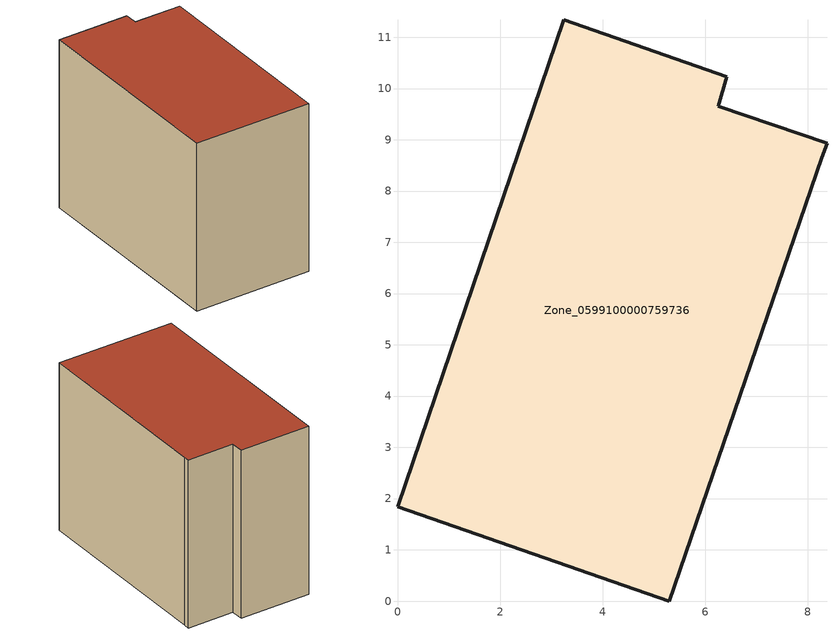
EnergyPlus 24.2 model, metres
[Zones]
Zone_0599100000759736
 floor ground (C_G): 0,1.84 3.24,11.34 6.43,10.23 6.26,9.66 8.38,8.93 8.28,8.65 5.3,0 z0
 wall outside (C_F): 3.24,11.34 0,1.84 5.3,0 8.28,8.65 8.38,8.93 6.26,9.66 6.43,10.23 3.24,11.34 z0:8.14
 roof outside (C_R): 8.28,8.65 8.38,8.93 6.26,9.66 6.43,10.23 3.24,11.34 0,1.84 5.3,0 z8.14
[BUILDING]
Pand.0599100000759736: North Axis=0; Terrain=City; Loads Convergence Tolerance Value=0.04; Temperature Convergence Tolerance Value=0.4; Solar Distribution=FullExterior; Maximum Number of Warmup Days=25; Minimum Number of Warmup Days=1
[Site:Location]
Rotterdam.The.Hague.AP_ZH_NLD Design_Conditions: Latitude=51.96; Longitude=4.45; Time Zone=1; Elevation=-4.5
[SITE:GROUNDTEMPERATURE:BUILDINGSURFACE]
18, 18, 18, 18, 18, 18, 18, 18, 18, 18, 18, 18
[MATERIAL] Thermal Absorptance=0.9; Solar Absorptance=0.7; Visible Absorptance=0.7
Name | Roughness | Thickness | Conductivity | Density | Specific Heat
G.TC.1992-2005 | MediumSmooth | 0.15 | 0.06 | 540 | 1210
F.TC.1992-2005 | Rough | 0.3 | 0.12 | 1920 | 840
R.TC.1992-2005 | MediumRough | 0.2 | 0.08 | 1500 | 1000
[CONSTRUCTION]
C_G: G.TC.1992-2005
C_F: F.TC.1992-2005
C_R: R.TC.1992-2005
[ZONE]
Zone_0599100000759736: Type=1; Multiplier=1; Ceiling Height=Autocalculate; Volume=Autocalculate; Floor Area=autocalculate; Part of Total Floor Area=Yes
[ZONEINFILTRATION:DESIGNFLOWRATE]
Infil_Zone_0599100000759736: Zone or ZoneList or Space or SpaceList=Zone_0599100000759736; Schedule=AlwaysOn; Design Flow Rate Calculation Method=Flow/Area; Flow Rate per Floor Area=0.0015; Constant Term Coefficient=1; Temperature Term Coefficient=0; Velocity Term Coefficient=0; Velocity Squared Term Coefficient=0
[HVACTEMPLATE:ZONE:IDEALLOADSAIRSYSTEM]
Zone_0599100000759736: Maximum Heating Supply Air Temperature=50; Minimum Cooling Supply Air Temperature=13; Maximum Heating Supply Air Humidity Ratio=0.0156; Minimum Cooling Supply Air Humidity Ratio=0.0077; Heating Limit=NoLimit; Cooling Limit=NoLimit; Dehumidification Control Type=ConstantSensibleHeatRatio; Cooling Sensible Heat Ratio=0.7; Dehumidification Setpoint=60; Humidification Control Type=None; Humidification Setpoint=30; Outdoor Air Method=None; Outdoor Air Flow Rate per Person=0.00944; Outdoor Air Flow Rate per Zone Floor Area=0; Outdoor Air Flow Rate per Zone=0; Demand Controlled Ventilation Type=None; Outdoor Air Economizer Type=NoEconomizer; Heat Recovery Type=None; Sensible Heat Recovery Effectiveness=0.7; Latent Heat Recovery Effectiveness=0.65
[ZONECONTROL:THERMOSTAT]
ThermostatControl_Zone_0599100000759736: Zone or ZoneList=Zone_0599100000759736; Control Type Schedule=DualSetpointControlType; Control 1=Thermostat_Zone_0599100000759736; Temperature Difference Between Cutout And Setpoint=0
[THERMOSTATSETPOINT:DUALSETPOINT]
Thermostat_Zone_0599100000759736: Heating Setpoint Temperature Schedule=HeatingSetpoint_Zone_0599100000759736; Cooling Setpoint Temperature Schedule=CoolingSetpoint_Zone_0599100000759736
[SCHEDULE:COMPACT]
HeatingSetpoint_Zone_0599100000759736: Through: 12/31, For: AllDays, Until: 24:00, 21
CoolingSetpoint_Zone_0599100000759736: Through: 12/31, For: AllDays, Until: 24:00, 24
DualSetpointControlType: Through: 12/31, For: AllDays, Until: 24:00, 4
AlwaysOn: Through: 12/31, For: AllDays, Until: 24:00, 1
